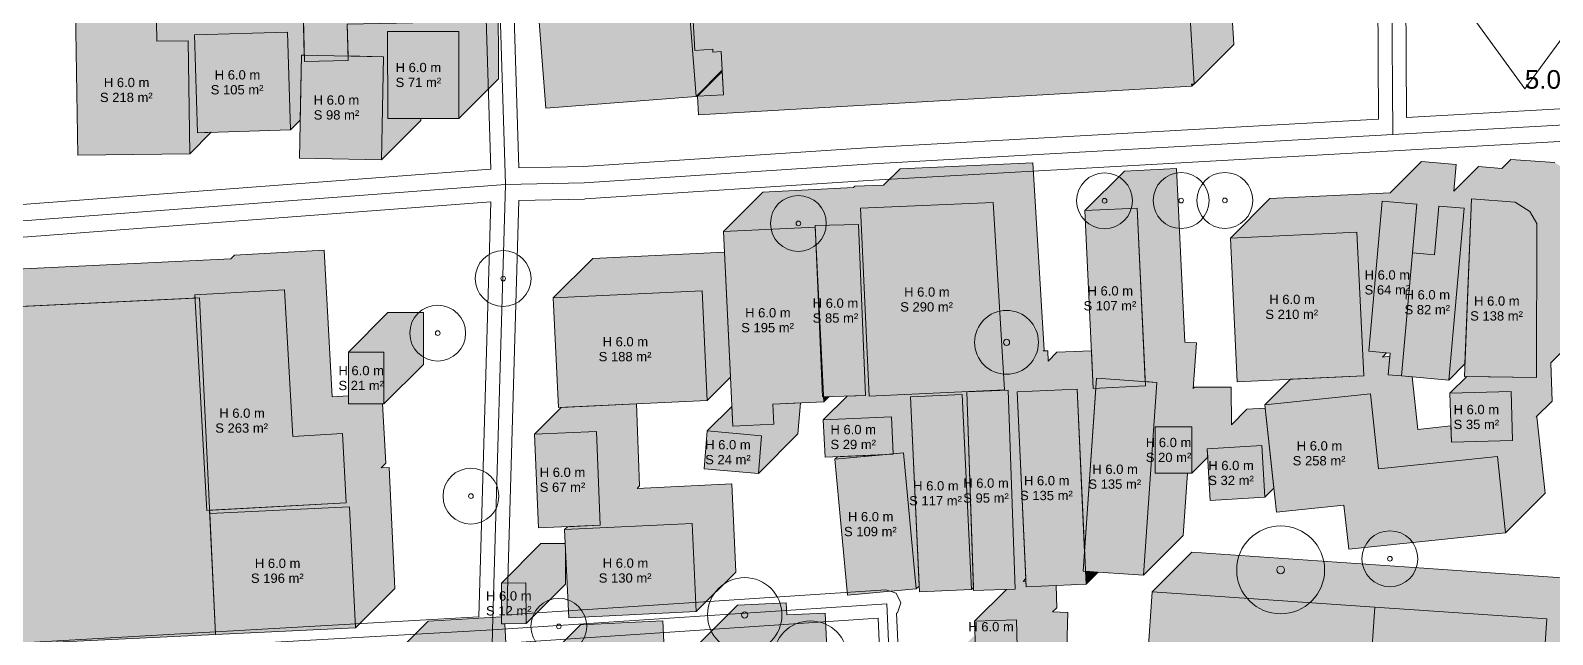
# Model space of a CAD drawing. Header units: metres. Extents: x -4 to 969, y -5 to 964.
# Drawn here: x 640.2 to 803.7, y 661 to 725.9 of the extents above; entities that cross this region are included whole.
import ezdxf

# ---------------------------------------------------------------- set-up
doc = ezdxf.new("R2010")
doc.units = ezdxf.units.M
doc.header["$MEASUREMENT"] = 0
for name, color, linetype, lineweight, true_color in [('TPX_BUILDING_AREAS_TEXT', 7, 'CONTINUOUS', 0, 0x000000), ('TPX_BUILDING_HEIGHTS_TEXT', 7, 'CONTINUOUS', 0, 0x000000), ('TPX_BUILDINGS', 7, 'CONTINUOUS', 0, 0x000000), ('TPX_BUILDINGS_HATCH', 7, 'CONTINUOUS', 0, 0xf0f0f0), ('TPX_BUILDINGS_SHADOWS_HATCH', 7, 'CONTINUOUS', 0, 0x000000), ('TPX_BUILDINGS_SHADOWS_OUTLINES', 7, 'CONTINUOUS', 0, 0x000000), ('TPX_CONTOUR_LINES_5M', 7, 'CONTINUOUS', 0, 0x969696), ('TPX_CONTOUR_LINES_5M_TEXT', 7, 'CONTINUOUS', 0, 0x000000), ('TPX_ROADS_AXES', 7, 'CONTINUOUS', 0, 0x323232), ('TPX_ROADS_CONTOURS', 7, 'CONTINUOUS', 0, 0x646464), ('TPX_VEGETATION_TREES_INDIVIDUAL', 7, 'CONTINUOUS', 0, 0x136734)]:
    doc.layers.add(name, color=color, linetype=linetype, lineweight=lineweight, true_color=true_color)
doc.styles.add('TPX_TEXTE', font='arial.ttf')

# ---------------------------------------------------------------- blocks, each defined once
blk = doc.blocks.new('TREETR003_CR040')
at = {"layer": 'TPX_VEGETATION_TREES_INDIVIDUAL'}
for radius in [4, 0.333]:
    blk.add_circle((0, 0, 0.04), radius, dxfattribs=at)
blk = doc.blocks.new('TREETR003_CR030')
at = {"layer": 'TPX_VEGETATION_TREES_INDIVIDUAL'}
for radius in [3, 0.25]:
    blk.add_circle((0, 0, 0.04), radius, dxfattribs=at)
blk = doc.blocks.new('TREETR003_CR034')
at = {"layer": 'TPX_VEGETATION_TREES_INDIVIDUAL'}
for radius in [3.43, 0.333]:
    blk.add_circle((0, 0, 0.04), radius, dxfattribs=at)
blk = doc.blocks.new('TREETR004_CR047')
at = {"layer": 'TPX_VEGETATION_TREES_INDIVIDUAL'}
for radius in [4.72, 0.417]:
    blk.add_circle((0, 0, 0.04), radius, dxfattribs=at)

msp = doc.modelspace()

# ---------------------------------------------------------------- hatches: boundary and pattern name
at = {"layer": 'TPX_BUILDINGS_HATCH'}
for points in [[(717.43, 756.04), (692.74, 754.14), (695.57, 717.53), (711.71, 718.78), (709.97, 741.15), (706.24, 740.86), (706.08, 742.93), (718.37, 743.88), (717.43, 756.04)], [(686.26, 741.09), (669.23, 740.72), (669.64, 722.52), (674.33, 722.62), (674.24, 726.53), (686.57, 726.79), (686.26, 741.09)], [(714.09, 728.93), (711.27, 728.77), (711.57, 723.72), (713.49, 723.84), (713.5, 723.53), (714.4, 723.58), (714.66, 718.96), (711.85, 718.79), (711.96, 716.8), (764.94, 719.88), (764.92, 720.09), (765.21, 720.1), (764.75, 727.83), (761.42, 727.64), (761.17, 731.7), (741.5, 730.52), (741.12, 736.81), (714.74, 735.21), (714.75, 734.97), (713.74, 734.91), (714.09, 728.93)], [(649.12, 730.3), (645.01, 730.24), (645.29, 712.45), (657.32, 712.62), (657.13, 724.76), (653.78, 724.71), (653.62, 735.33), (649.04, 735.26), (649.12, 730.3)], [(667.8, 725.69), (657.82, 725.39), (658.15, 714.88), (668.13, 715.2), (667.8, 725.69)], [(686.21, 725.76), (678.57, 725.74), (678.6, 716.4), (686.23, 716.42), (686.21, 725.76)], [(669.32, 723.22), (669.09, 712.14), (677.9, 711.96), (678.12, 723.04), (669.32, 723.22)], [(743.62, 707.4), (729.37, 706.76), (730.29, 686.6), (744.83, 687.29), (743.62, 707.4)], [(759.08, 706.77), (753.47, 706.51), (754.36, 687.43), (759.97, 687.7), (759.08, 706.77)], [(785.38, 707.54), (783.95, 691.42), (786.26, 691.21), (786.05, 688.9), (787.46, 688.77), (789.11, 707.21), (785.38, 707.54)], [(788.64, 701.98), (787.46, 688.77), (792.54, 688.32), (794.19, 706.76), (791.49, 707), (791.03, 701.77), (788.64, 701.98)], [(794.99, 707.77), (794.24, 688.7), (801.98, 688.6), (802.01, 705.14), (801.25, 706.41), (799.69, 707.43), (794.99, 707.77)], [(724.5, 704.75), (714.64, 704.27), (715.65, 683.37), (720.06, 683.59), (719.96, 685.72), (725.42, 685.98), (724.5, 704.75)], [(729.14, 705.03), (724.51, 704.91), (725.27, 686.52), (729.89, 686.68), (729.14, 705.03)], [(782.69, 704.21), (769.09, 703.57), (769.81, 688.15), (783.41, 688.78), (782.69, 704.21)], [(658.35, 697.14), (603.3, 694.5), (605.02, 658.36), (660.08, 661), (658.35, 697.14)], [(667.51, 698.02), (657.88, 697.49), (659.17, 674.32), (674.13, 675.15), (673.71, 682.57), (668.39, 682.28), (667.51, 698.02)], [(712.34, 697.91), (696.37, 697.14), (696.94, 685.37), (712.89, 686.13), (712.34, 697.91)], [(674.37, 691.32), (674.36, 685.76), (678.17, 685.76), (678.17, 691.32), (674.37, 691.32)], [(754.71, 688.52), (753.29, 667.82), (759.77, 667.38), (761.2, 688.07), (754.71, 688.52)], [(740.29, 686.78), (734.72, 686.52), (735.69, 665.57), (741.27, 665.83), (740.29, 686.78)], [(745.23, 687.23), (740.78, 687.07), (741.5, 665.73), (745.99, 665.88), (745.23, 687.23)], [(752.62, 687.36), (746.2, 687.05), (747.17, 666.11), (753.59, 666.41), (752.62, 687.36)], [(784.13, 686.86), (772.8, 685.67), (774.03, 674.13), (781.29, 674.89), (781.8, 670.15), (798.65, 671.93), (797.78, 680.13), (784.99, 678.78), (784.13, 686.86)], [(799.26, 687.08), (792.68, 686.9), (792.83, 681.65), (799.41, 681.83), (799.26, 687.08)], [(732.68, 684.38), (725.37, 684.05), (725.56, 680.03), (732.86, 680.37), (732.68, 684.38)], [(701, 682.79), (694.35, 682.52), (694.77, 672.46), (701.4, 672.73), (701, 682.79)], [(712.91, 682.86), (712.56, 678.8), (718.39, 678.29), (718.74, 682.35), (712.91, 682.86)], [(764.95, 683.31), (761, 683.31), (761.03, 678.32), (764.95, 678.32), (764.95, 683.31)], [(734, 680.51), (726.62, 679.83), (727.97, 665.22), (735.36, 665.9), (734, 680.51)], [(772.46, 681.29), (766.61, 680.94), (766.93, 675.41), (772.79, 675.76), (772.46, 681.29)], [(674.49, 674.71), (659.47, 673.98), (660.08, 661), (672.86, 661.61), (675.11, 661.72), (674.49, 674.71)], [(711.29, 672.93), (697.57, 672.28), (698.02, 662.81), (711.73, 663.47), (711.29, 672.93)], [(693.42, 666.54), (690.79, 666.53), (690.8, 662.16), (693.44, 662.17), (693.42, 666.54)], [(760.7, 665.6), (759.76, 651.97), (783.67, 650.33), (784.61, 663.95), (760.7, 665.6)], [(784.61, 663.95), (783.67, 650.33), (802.14, 649.05), (803.07, 662.68), (784.61, 663.95)], [(746.11, 662.59), (741.62, 662.44), (741.72, 659.48), (746.2, 659.64), (746.11, 662.59)]]:
    msp.add_hatch(color=256, dxfattribs=at).paths.add_polyline_path(points)
at = {"layer": 'TPX_BUILDINGS_SHADOWS_HATCH'}
h = msp.add_hatch(color=256, dxfattribs=at)
h.paths.add_polyline_path([(653.29, 739.5), (649.04, 735.26), (653.62, 735.33), (653.78, 724.71), (657.13, 724.76), (657.32, 712.62), (659.63, 714.93), (658.15, 714.88), (657.82, 725.39), (667.8, 725.69), (668.13, 715.2), (669.18, 716.24), (669.32, 723.22), (669.62, 723.21), (669.23, 740.72), (686.26, 741.09), (686.57, 726.79), (674.24, 726.53), (674.32, 723.12), (678.12, 723.04), (677.9, 711.96), (682.14, 716.2), (682.15, 716.41), (678.6, 716.4), (678.57, 725.74), (686.21, 725.76), (686.23, 716.42), (690.47, 720.66), (690.45, 730.01), (689.79, 730), (690.82, 731.04), (690.5, 745.33), (673.48, 744.96), (671.07, 742.55), (670.13, 742.53), (670.71, 743.11), (670.16, 752.12), (663.6, 751.73), (659.36, 747.48), (665.92, 747.88), (666.47, 738.87), (659.91, 738.47), (659.76, 740.96), (657.87, 739.07), (657.86, 739.57), (653.29, 739.5)])
h.paths.add_polyline_path([(656.83, 738.03), (669.15, 738.38), (669.42, 729.34), (661.55, 729.12), (661.38, 728.94), (661.38, 729.01), (658.03, 728.95), (658.02, 729.02), (657.09, 728.99), (656.83, 738.03)], flags=16)
for points in [[(714.35, 743.57), (706.08, 742.93), (706.24, 740.86), (709.97, 741.15), (711.71, 718.78), (714.51, 721.59), (714.4, 723.58), (713.5, 723.53), (713.49, 723.84), (711.57, 723.72), (711.27, 728.77), (714.09, 728.93), (713.74, 734.91), (714.75, 734.97), (714.74, 735.21), (741.12, 736.81), (741.5, 730.52), (761.17, 731.7), (761.42, 727.64), (764.75, 727.83), (765.21, 720.1), (769.45, 724.35), (768.99, 732.08), (765.66, 731.88), (765.52, 734.23), (767.75, 736.46), (767.29, 742.52), (753.93, 741.49), (749.69, 737.24), (763.04, 738.28), (763.51, 732.22), (750.15, 731.19), (749.86, 735.01), (745.75, 734.76), (745.37, 741.05), (718.98, 739.45), (718.72, 739.19), (717.98, 739.15), (714.93, 736.1), (714.35, 743.57)], [(714.52, 721.46), (711.85, 718.79), (714.66, 718.96), (714.52, 721.46)], [(765.15, 720.1), (764.92, 720.09), (764.94, 719.88), (765.15, 720.1)], [(757.72, 710.76), (753.47, 706.51), (759.08, 706.77), (759.95, 688.16), (761.2, 688.07), (759.77, 667.38), (764.02, 671.62), (764.48, 678.32), (761.03, 678.32), (761, 683.31), (764.95, 683.31), (764.95, 678.32), (766.66, 680.03), (766.61, 680.94), (772.46, 681.29), (772.79, 675.76), (773.75, 676.73), (772.84, 685.3), (770.85, 685.18), (769.2, 683.53), (769.19, 687.56), (765.24, 687.56), (765.11, 687.42), (765.45, 692.31), (764.19, 692.4), (763.32, 711.02), (757.72, 710.76)], [(607.54, 698.74), (603.3, 694.5), (657.9, 697.12), (657.88, 697.49), (667.51, 698.02), (668.39, 682.28), (673.71, 682.57), (674.13, 675.15), (659.44, 674.34), (660.08, 661.05), (659.47, 673.98), (674.49, 674.71), (675.11, 661.72), (679.35, 665.96), (678.73, 678.95), (677.89, 678.91), (678.37, 679.39), (678.01, 685.76), (674.36, 685.76), (674.36, 686.62), (672.63, 686.52), (671.76, 702.26), (662.12, 701.73), (661.74, 701.35), (607.54, 698.74)], [(700.61, 701.38), (696.37, 697.14), (712.34, 697.91), (712.89, 686.13), (715.4, 688.63), (714.75, 702.06), (700.61, 701.38)], [(678.61, 695.56), (674.37, 691.32), (678.17, 691.32), (678.17, 685.76), (682.41, 690), (682.41, 695.56), (678.61, 695.56)], [(697.22, 685.38), (694.35, 682.52), (701, 682.79), (701.4, 672.73), (697.88, 672.58), (697.57, 672.28), (711.29, 672.93), (711.73, 663.47), (715.97, 667.71), (715.53, 677.18), (705.36, 676.69), (705.64, 676.97), (705.29, 685.77), (697.22, 685.38)], [(715.55, 685.49), (712.91, 682.86), (718.74, 682.35), (718.39, 678.29), (722.63, 682.54), (722.92, 685.86), (719.96, 685.72), (720.06, 683.59), (715.65, 683.37), (715.55, 685.49)], [(725.99, 686.54), (725.4, 686.52), (725.42, 685.98), (725.99, 686.54)], [(726.88, 680.09), (726.62, 679.83), (732.14, 680.34), (726.88, 680.09)], [(695.03, 670.77), (690.79, 666.53), (693.42, 666.54), (693.44, 662.17), (697.68, 666.41), (697.67, 670.21), (697.64, 670.78), (695.03, 670.77)], [(764.94, 669.84), (760.7, 665.6), (784.61, 663.95), (803.07, 662.68), (802.14, 649.05), (806.38, 653.29), (807.32, 666.92), (788.85, 668.19), (764.94, 669.84)], [(754.89, 667.71), (753.52, 667.81), (753.59, 666.41), (754.89, 667.71)], [(716.15, 664.16), (711.91, 659.92), (717.15, 660.18), (717.21, 658.86), (721.34, 659.06), (721.98, 645.61), (722.29, 639.19), (726.53, 643.44), (726.22, 649.85), (725.58, 663.3), (721.45, 663.11), (721.39, 664.42), (716.15, 664.16)], [(682.93, 662.45), (678.69, 658.21), (686.87, 658.67), (687.33, 650.34), (691.57, 654.58), (691.15, 662.16), (690.8, 662.16), (690.8, 662.89), (682.93, 662.45)], [(695.38, 652.46), (695.04, 652.12), (703.57, 651.48), (703.12, 645.38), (700.18, 645.59), (699.01, 644.42), (705.98, 645.13), (706.5, 640.11), (699.52, 639.39), (699.35, 641.05), (696.52, 638.21), (706.49, 638.13), (706.41, 628.21), (707.22, 629.02), (707.11, 631.22), (724.57, 632.05), (724.88, 625.64), (729.12, 629.89), (728.81, 636.29), (711.36, 635.47), (710.67, 634.78), (710.74, 642.37), (708.78, 642.39), (710.74, 644.35), (710.22, 649.37), (706.77, 649.02), (707.36, 649.62), (707.82, 655.72), (707.05, 655.78), (708.38, 657.12), (708.13, 662.47), (699.29, 662.05), (695.05, 657.8), (703.88, 658.23), (704.14, 652.88), (695.38, 652.46)]]:
    msp.add_hatch(color=256, dxfattribs=at).paths.add_polyline_path(points)
h = msp.add_hatch(color=256, dxfattribs=at)
h.paths.add_polyline_path([(718.88, 708.51), (714.64, 704.27), (724.5, 704.75), (724.61, 702.64), (724.51, 704.91), (729.14, 705.03), (729.89, 686.68), (727.93, 686.61), (725.37, 684.05), (732.68, 684.38), (732.86, 680.4), (734, 680.51), (735.36, 665.9), (735.66, 666.2), (734.72, 686.52), (740.29, 686.78), (741.27, 665.83), (741.49, 666.05), (740.78, 687.07), (745.23, 687.23), (745.99, 665.88), (745.03, 665.85), (741.62, 662.44), (746.11, 662.59), (746.2, 659.64), (741.72, 659.48), (741.67, 660.96), (740.06, 659.36), (747.4, 659.14), (747.09, 648.94), (751.33, 653.18), (751.64, 663.38), (749.99, 663.43), (750.45, 663.88), (750.37, 666.26), (747.17, 666.11), (747.14, 666.72), (746.83, 666.71), (747.13, 667.02), (746.2, 687.05), (752.62, 687.36), (753.43, 669.86), (754.63, 687.44), (754.36, 687.43), (754.17, 691.47), (750.45, 691.3), (749.51, 690.36), (749.47, 691.47), (748.99, 691.45), (749.08, 691.54), (747.86, 711.65), (733.61, 711), (731.85, 709.23), (728.76, 709.15), (728.6, 708.99), (718.88, 708.51)])
h.paths.add_polyline_path([(729.37, 706.76), (743.62, 707.4), (744.83, 687.29), (730.29, 686.6), (729.37, 706.76)], flags=16)
h = msp.add_hatch(color=256, dxfattribs=at)
h.paths.add_polyline_path([(773.33, 707.82), (769.09, 703.57), (782.69, 704.21), (783.41, 688.78), (775.54, 688.42), (772.8, 685.67), (784.13, 686.86), (784.99, 678.78), (797.78, 680.13), (798.65, 671.93), (802.89, 676.17), (802.02, 684.38), (801.94, 684.37), (803.65, 686.07), (803.53, 690.16), (806.22, 692.85), (806.25, 709.38), (805.5, 710.65), (803.94, 711.67), (799.23, 712.01), (798.24, 711.02), (795.74, 711.24), (793.09, 708.6), (793.35, 711.45), (789.62, 711.79), (786.26, 708.42), (773.33, 707.82)])
h.paths.add_polyline_path([(783.95, 691.42), (785.38, 707.54), (789.11, 707.21), (788.64, 701.98), (791.03, 701.77), (791.49, 707), (794.19, 706.76), (792.54, 688.32), (794.29, 690.07), (794.99, 707.77), (799.69, 707.43), (801.25, 706.41), (802.01, 705.14), (801.98, 688.6), (794.48, 688.7), (792.68, 686.9), (799.26, 687.08), (799.41, 681.83), (792.83, 681.65), (792.78, 683.4), (789.24, 683.02), (788.63, 688.67), (787.46, 688.77), (786.05, 688.9), (786.23, 690.88), (785.42, 690.79), (785.87, 691.25), (783.95, 691.42)], flags=16)

# ---------------------------------------------------------------- linework, layer by layer
at = {"layer": 'TPX_BUILDINGS', "elevation": 0.04}
for points in [[(717.43, 756.04), (692.74, 754.14), (695.57, 717.53), (711.71, 718.78), (709.97, 741.15), (706.24, 740.86), (706.08, 742.93), (718.37, 743.88)], [(686.26, 741.09), (669.23, 740.72), (669.64, 722.52), (674.33, 722.62), (674.24, 726.53), (686.57, 726.79)], [(714.09, 728.93), (711.27, 728.77), (711.57, 723.72), (713.49, 723.84), (713.5, 723.53), (714.4, 723.58), (714.66, 718.96), (711.85, 718.79), (711.96, 716.8), (764.94, 719.88), (764.92, 720.09), (765.21, 720.1), (764.75, 727.83), (761.42, 727.64), (761.17, 731.7), (741.5, 730.52), (741.12, 736.81), (714.74, 735.21), (714.75, 734.97), (713.74, 734.91)], [(649.12, 730.3), (645.01, 730.24), (645.29, 712.45), (657.32, 712.62), (657.13, 724.76), (653.78, 724.71), (653.62, 735.33), (649.04, 735.26)], [(667.8, 725.69), (657.82, 725.39), (658.15, 714.88), (668.13, 715.2)], [(686.21, 725.76), (678.57, 725.74), (678.6, 716.4), (686.23, 716.42)], [(669.32, 723.22), (669.09, 712.14), (677.9, 711.96), (678.12, 723.04)], [(743.62, 707.4), (729.37, 706.76), (730.29, 686.6), (744.83, 687.29)], [(759.08, 706.77), (753.47, 706.51), (754.36, 687.43), (759.97, 687.7)], [(785.38, 707.54), (783.95, 691.42), (786.26, 691.21), (786.05, 688.9), (787.46, 688.77), (789.11, 707.21)], [(788.64, 701.98), (787.46, 688.77), (792.54, 688.32), (794.19, 706.76), (791.49, 707), (791.03, 701.77)], [(794.99, 707.77), (794.24, 688.7), (801.98, 688.6), (802.01, 705.14), (801.25, 706.41), (799.69, 707.43)], [(724.5, 704.75), (714.64, 704.27), (715.65, 683.37), (720.06, 683.59), (719.96, 685.72), (725.42, 685.98)], [(729.14, 705.03), (724.51, 704.91), (725.27, 686.52), (729.89, 686.68)], [(782.69, 704.21), (769.09, 703.57), (769.81, 688.15), (783.41, 688.78)], [(658.35, 697.14), (603.3, 694.5), (605.02, 658.36), (660.08, 661)], [(667.51, 698.02), (657.88, 697.49), (659.17, 674.32), (674.13, 675.15), (673.71, 682.57), (668.39, 682.28)], [(712.34, 697.91), (696.37, 697.14), (696.94, 685.37), (712.89, 686.13)], [(674.37, 691.32), (674.36, 685.76), (678.17, 685.76), (678.17, 691.32)], [(754.71, 688.52), (753.29, 667.82), (759.77, 667.38), (761.2, 688.07)], [(740.29, 686.78), (734.72, 686.52), (735.69, 665.57), (741.27, 665.83)], [(745.23, 687.23), (740.78, 687.07), (741.5, 665.73), (745.99, 665.88)], [(752.62, 687.36), (746.2, 687.05), (747.17, 666.11), (753.59, 666.41)], [(784.13, 686.86), (772.8, 685.67), (774.03, 674.13), (781.29, 674.89), (781.8, 670.15), (798.65, 671.93), (797.78, 680.13), (784.99, 678.78)], [(799.26, 687.08), (792.68, 686.9), (792.83, 681.65), (799.41, 681.83)], [(732.68, 684.38), (725.37, 684.05), (725.56, 680.03), (732.86, 680.37)], [(701, 682.79), (694.35, 682.52), (694.77, 672.46), (701.4, 672.73)], [(712.91, 682.86), (712.56, 678.8), (718.39, 678.29), (718.74, 682.35)], [(764.95, 683.31), (761, 683.31), (761.03, 678.32), (764.95, 678.32)], [(734, 680.51), (726.62, 679.83), (727.97, 665.22), (735.36, 665.9)], [(772.46, 681.29), (766.61, 680.94), (766.93, 675.41), (772.79, 675.76)], [(674.49, 674.71), (659.47, 673.98), (660.08, 661), (672.86, 661.61), (675.11, 661.72)], [(711.29, 672.93), (697.57, 672.28), (698.02, 662.81), (711.73, 663.47)], [(693.42, 666.54), (690.79, 666.53), (690.8, 662.16), (693.44, 662.17)], [(760.7, 665.6), (759.76, 651.97), (783.67, 650.33), (784.61, 663.95)], [(784.61, 663.95), (783.67, 650.33), (802.14, 649.05), (803.07, 662.68)], [(746.11, 662.59), (741.62, 662.44), (741.72, 659.48), (746.2, 659.64)]]:
    msp.add_lwpolyline(points, close=True, dxfattribs=at)
at = {"layer": 'TPX_BUILDINGS_SHADOWS_OUTLINES', "elevation": 0.04}
for points in [[(653.62, 735.33), (653.78, 724.71), (657.13, 724.76), (657.32, 712.62), (659.63, 714.93), (658.15, 714.88), (657.82, 725.39), (667.8, 725.69), (668.13, 715.2), (669.18, 716.24), (669.32, 723.22), (669.62, 723.21), (669.23, 740.72)], [(709.97, 741.15), (711.71, 718.78), (714.51, 721.59), (714.4, 723.58), (713.5, 723.53), (713.49, 723.84), (711.57, 723.72), (711.27, 728.77)], [(764.75, 727.83), (765.21, 720.1), (769.45, 724.35), (768.99, 732.08)], [(674.24, 726.53), (674.32, 723.12), (678.12, 723.04), (677.9, 711.96), (682.14, 716.2), (682.15, 716.41), (678.6, 716.4), (678.57, 725.74), (686.21, 725.76), (686.23, 716.42), (690.47, 720.66), (690.45, 730.01)], [(751.33, 653.18), (751.64, 663.38), (749.99, 663.43), (750.45, 663.88), (750.37, 666.26), (747.17, 666.11), (747.14, 666.72), (746.83, 666.71), (747.13, 667.02), (746.2, 687.05), (752.62, 687.36), (753.43, 669.86), (754.63, 687.44), (754.36, 687.43), (754.17, 691.47), (750.45, 691.3), (749.51, 690.36), (749.47, 691.47), (748.99, 691.45), (749.08, 691.54), (747.86, 711.65), (733.61, 711), (731.85, 709.23), (728.76, 709.15), (728.6, 708.99), (718.88, 708.51), (714.64, 704.27), (724.5, 704.75), (724.61, 702.64), (724.51, 704.91), (729.14, 705.03), (729.89, 686.68), (727.93, 686.61), (725.37, 684.05), (732.68, 684.38), (732.86, 680.4), (734, 680.51), (735.36, 665.9), (735.66, 666.2), (734.72, 686.52), (740.29, 686.78), (741.27, 665.83), (741.49, 666.05), (740.78, 687.07), (745.23, 687.23), (745.99, 665.88), (745.03, 665.85), (741.62, 662.44), (746.11, 662.59), (746.2, 659.64)], [(803.94, 711.67), (799.23, 712.01), (798.24, 711.02), (795.74, 711.24), (793.09, 708.6), (793.35, 711.45), (789.62, 711.79), (786.26, 708.42), (773.33, 707.82), (769.09, 703.57), (782.69, 704.21), (783.41, 688.78), (775.54, 688.42), (772.8, 685.67), (784.13, 686.86), (784.99, 678.78), (797.78, 680.13), (798.65, 671.93), (802.89, 676.17), (802.02, 684.38), (801.94, 684.37), (803.65, 686.07), (803.53, 690.16), (806.22, 692.85)], [(708.38, 657.12), (708.13, 662.47), (699.29, 662.05), (695.05, 657.8)]]:
    msp.add_lwpolyline(points, dxfattribs=at)
for points in [[(714.52, 721.46), (711.85, 718.79), (714.66, 718.96)], [(765.15, 720.1), (764.92, 720.09), (764.94, 719.88)], [(757.72, 710.76), (753.47, 706.51), (759.08, 706.77), (759.95, 688.16), (761.2, 688.07), (759.77, 667.38), (764.02, 671.62), (764.48, 678.32), (761.03, 678.32), (761, 683.31), (764.95, 683.31), (764.95, 678.32), (766.66, 680.03), (766.61, 680.94), (772.46, 681.29), (772.79, 675.76), (773.75, 676.73), (772.84, 685.3), (770.85, 685.18), (769.2, 683.53), (769.19, 687.56), (765.24, 687.56), (765.11, 687.42), (765.45, 692.31), (764.19, 692.4), (763.32, 711.02)], [(729.37, 706.76), (743.62, 707.4), (744.83, 687.29), (730.29, 686.6)], [(783.95, 691.42), (785.38, 707.54), (789.11, 707.21), (788.64, 701.98), (791.03, 701.77), (791.49, 707), (794.19, 706.76), (792.54, 688.32), (794.29, 690.07), (794.99, 707.77), (799.69, 707.43), (801.25, 706.41), (802.01, 705.14), (801.98, 688.6), (794.48, 688.7), (792.68, 686.9), (799.26, 687.08), (799.41, 681.83), (792.83, 681.65), (792.78, 683.4), (789.24, 683.02), (788.63, 688.67), (787.46, 688.77), (786.05, 688.9), (786.23, 690.88), (785.42, 690.79), (785.87, 691.25)], [(607.54, 698.74), (603.3, 694.5), (657.9, 697.12), (657.88, 697.49), (667.51, 698.02), (668.39, 682.28), (673.71, 682.57), (674.13, 675.15), (659.44, 674.34), (660.08, 661.05), (659.47, 673.98), (674.49, 674.71), (675.11, 661.72), (679.35, 665.96), (678.73, 678.95), (677.89, 678.91), (678.37, 679.39), (678.01, 685.76), (674.36, 685.76), (674.36, 686.62), (672.63, 686.52), (671.76, 702.26), (662.12, 701.73), (661.74, 701.35)], [(700.61, 701.38), (696.37, 697.14), (712.34, 697.91), (712.89, 686.13), (715.4, 688.63), (714.75, 702.06)], [(678.61, 695.56), (674.37, 691.32), (678.17, 691.32), (678.17, 685.76), (682.41, 690), (682.41, 695.56)], [(697.22, 685.38), (694.35, 682.52), (701, 682.79), (701.4, 672.73), (697.88, 672.58), (697.57, 672.28), (711.29, 672.93), (711.73, 663.47), (715.97, 667.71), (715.53, 677.18), (705.36, 676.69), (705.64, 676.97), (705.29, 685.77)], [(715.55, 685.49), (712.91, 682.86), (718.74, 682.35), (718.39, 678.29), (722.63, 682.54), (722.92, 685.86), (719.96, 685.72), (720.06, 683.59), (715.65, 683.37)], [(725.99, 686.54), (725.4, 686.52), (725.42, 685.98)], [(726.88, 680.09), (726.62, 679.83), (732.14, 680.34)], [(695.03, 670.77), (690.79, 666.53), (693.42, 666.54), (693.44, 662.17), (697.68, 666.41), (697.67, 670.21), (697.64, 670.78)], [(764.94, 669.84), (760.7, 665.6), (784.61, 663.95), (803.07, 662.68), (802.14, 649.05), (806.38, 653.29), (807.32, 666.92), (788.85, 668.19)], [(754.89, 667.71), (753.52, 667.81), (753.59, 666.41)], [(716.15, 664.16), (711.91, 659.92), (717.15, 660.18), (717.21, 658.86), (721.34, 659.06), (721.98, 645.61), (722.29, 639.19), (726.53, 643.44), (726.22, 649.85), (725.58, 663.3), (721.45, 663.11), (721.39, 664.42)], [(682.93, 662.45), (678.69, 658.21), (686.87, 658.67), (687.33, 650.34), (691.57, 654.58), (691.15, 662.16), (690.8, 662.16), (690.8, 662.89)]]:
    msp.add_lwpolyline(points, close=True, dxfattribs=at)
at = {"layer": 'TPX_CONTOUR_LINES_5M', "elevation": 0.05}
msp.add_lwpolyline([(800.72, 744.14), (789.15, 735.51), (800.72, 719.6), (812.41, 735.51), (800.72, 744.14)], dxfattribs=at)
at = {"layer": 'TPX_ROADS_AXES', "elevation": 0.03}
for points in [[(691.22, 709.32), (689.82, 754.08)], [(786.36, 739.98), (786.37, 739.1), (786.44, 729.62), (786.53, 714.68)], [(691.22, 709.32), (699.68, 709.51), (730.65, 711.54), (786.53, 714.68), (805, 715.72), (813.93, 716.22)], [(353.41, 684.82), (369.03, 687.07), (385.85, 688.51), (417.05, 690.27), (473.12, 695.16), (501.92, 696.7), (513.03, 696.55), (521.71, 697.06), (537.02, 698.42), (598.47, 702.35), (691.22, 709.32)], [(689.83, 661.49), (691.22, 709.32)], [(689.83, 661.49), (732.2, 664.31)], [(732.2, 664.31), (732.52, 657.03), (733.7, 650.17), (733.64, 642.51), (730.61, 622.94), (727.25, 571.29)], [(571.32, 653.47), (577.26, 653.58), (622.25, 657.51), (633.15, 658.27), (636.23, 658.46), (689.83, 661.49)], [(688.94, 618.48), (689.83, 661.49)]]:
    msp.add_lwpolyline(points, dxfattribs=at)
at = {"layer": 'TPX_ROADS_CONTOURS', "elevation": 0.03}
for points in [[(688.37, 752.48), (689.67, 710.96), (599.81, 704.21), (599.49, 707.92), (599.56, 737.69)], [(784.94, 729.61), (785.02, 716.35), (730.55, 713.28), (730.54, 713.28), (699.6, 711.26), (692.67, 711.11), (691.36, 752.71)], [(733.52, 657.13), (733.24, 663.28), (733.33, 663.32), (733.69, 664.41), (733.18, 665.44), (732.1, 665.81), (691.37, 663.1), (692.67, 707.61), (699.72, 707.76), (699.79, 707.77), (730.76, 709.79), (786.63, 712.93), (812.13, 714.36)], [(537.16, 696.67), (598.58, 700.6), (598.6, 700.6), (689.67, 707.45), (688.37, 662.91), (636.15, 659.95), (633.05, 659.77), (622.14, 659.01), (622.12, 659), (577.19, 655.08), (571.29, 654.97), (551.32, 654.62)], [(691.3, 660.09), (731.27, 662.75), (731.52, 656.98)]]:
    msp.add_lwpolyline(points, dxfattribs=at)
msp.add_lwpolyline([(787.86, 739.53), (788.48, 740.47), (789.77, 741.23), (809.31, 745.49), (811.95, 722.86), (812.12, 717.87), (788.02, 716.52), (787.94, 729.63), (787.87, 739.1)], close=True, dxfattribs=at)

# ---------------------------------------------------------------- block references
at = {"layer": 'TPX_VEGETATION_TREES_INDIVIDUAL'}
for name, p in [('TREETR003_CR030', (755.58, 707.57, 0.04)), ('TREETR003_CR030', (763.8, 707.59, 0.04)), ('TREETR003_CR030', (768.5, 707.61, 0.04)), ('TREETR003_CR030', (722.69, 705.14, 0.04)), ('TREETR003_CR030', (690.98, 699.22, 0.04)), ('TREETR003_CR030', (683.95, 693.36, 0.04)), ('TREETR003_CR034', (745.05, 692.37, 0.04)), ('TREETR003_CR030', (687.52, 675.86, 0.04)), ('TREETR004_CR047', (774.49, 667.94, 0.04)), ('TREETR003_CR030', (786.23, 669.14, 0.04)), ('TREETR003_CR040', (716.93, 663.11, 0.04)), ('TREETR003_CR030', (696.96, 661.88, 0.04)), ('TREETR003_CR040', (723.99, 658.46, 0.04))]:
    msp.add_blockref(name, p, dxfattribs=at)

# ---------------------------------------------------------------- texts
at = {"layer": 'TPX_BUILDING_AREAS_TEXT', "style": 'TPX_TEXTE'}
for s, p in [('S 105 m²', (659.57, 718.99, 0.05)), ('S 71 m²', (679.43, 719.78, 0.05)), ('S 218 m²', (647.67, 718.17, 0.05)), ('S 98 m²', (670.63, 716.29, 0.05)), ('S 64 m²', (783.51, 697.51, 0.05)), ('S 290 m²', (733.63, 695.68, 0.05)), ('S 107 m²', (753.32, 695.8, 0.05)), ('S 85 m²', (724.23, 694.48, 0.05)), ('S 210 m²', (772.85, 694.88, 0.05)), ('S 82 m²', (787.8, 695.38, 0.05)), ('S 138 m²', (794.85, 694.71, 0.05)), ('S 195 m²', (716.55, 693.45, 0.05)), ('S 188 m²', (701.24, 690.34, 0.05)), ('S 21 m²', (673.29, 687.24, 0.05)), ('S 263 m²', (660.06, 682.67, 0.05)), ('S 35 m²', (793.07, 683.06, 0.05)), ('S 29 m²', (726.14, 680.91, 0.05)), ('S 24 m²', (712.68, 679.28, 0.05)), ('S 20 m²', (760.01, 679.52, 0.05)), ('S 258 m²', (775.79, 679.16, 0.05)), ('S 67 m²', (694.91, 676.32, 0.05)), ('S 135 m²', (753.84, 676.65, 0.05)), ('S 32 m²', (766.72, 677.05, 0.05)), ('S 117 m²', (734.59, 674.87, 0.05)), ('S 95 m²', (740.4, 675.16, 0.05)), ('S 135 m²', (746.5, 675.43, 0.05)), ('S 109 m²', (727.59, 671.56, 0.05)), ('S 196 m²', (663.89, 666.55, 0.05)), ('S 130 m²', (701.25, 666.57, 0.05)), ('S 12 m²', (689.14, 663.05, 0.05))]:
    msp.add_text(s, height=1, dxfattribs=at).set_placement(p)
at = {"layer": 'TPX_BUILDING_HEIGHTS_TEXT', "style": 'TPX_TEXTE'}
for p in [(660, 720.59, 0.05), (679.43, 721.38, 0.05), (648.09, 719.77, 0.05), (670.63, 717.89, 0.05), (783.51, 699.11, 0.05), (734.05, 697.28, 0.05), (753.75, 697.4, 0.05), (724.23, 696.08, 0.05), (773.27, 696.48, 0.05), (787.8, 696.98, 0.05), (795.27, 696.31, 0.05), (716.97, 695.05, 0.05), (701.66, 691.94, 0.05), (673.29, 688.84, 0.05), (660.49, 684.27, 0.05), (793.07, 684.66, 0.05), (726.14, 682.51, 0.05), (712.68, 680.88, 0.05), (760.01, 681.12, 0.05), (776.22, 680.76, 0.05), (694.91, 677.92, 0.05), (754.27, 678.25, 0.05), (766.72, 678.65, 0.05), (735.02, 676.47, 0.05), (740.4, 676.76, 0.05), (746.92, 677.03, 0.05), (728.01, 673.16, 0.05), (664.31, 668.15, 0.05), (701.68, 668.17, 0.05), (689.14, 664.65, 0.05), (740.94, 661.34, 0.05)]:
    msp.add_text('H 6.0 m', height=1, dxfattribs=at).set_placement(p)
at = {"layer": 'TPX_CONTOUR_LINES_5M_TEXT', "style": 'TPX_TEXTE'}
msp.add_text('5.0', height=2, dxfattribs=at).set_placement((800.72, 719.6, 0.05))

doc.saveas('drawing.dxf')
